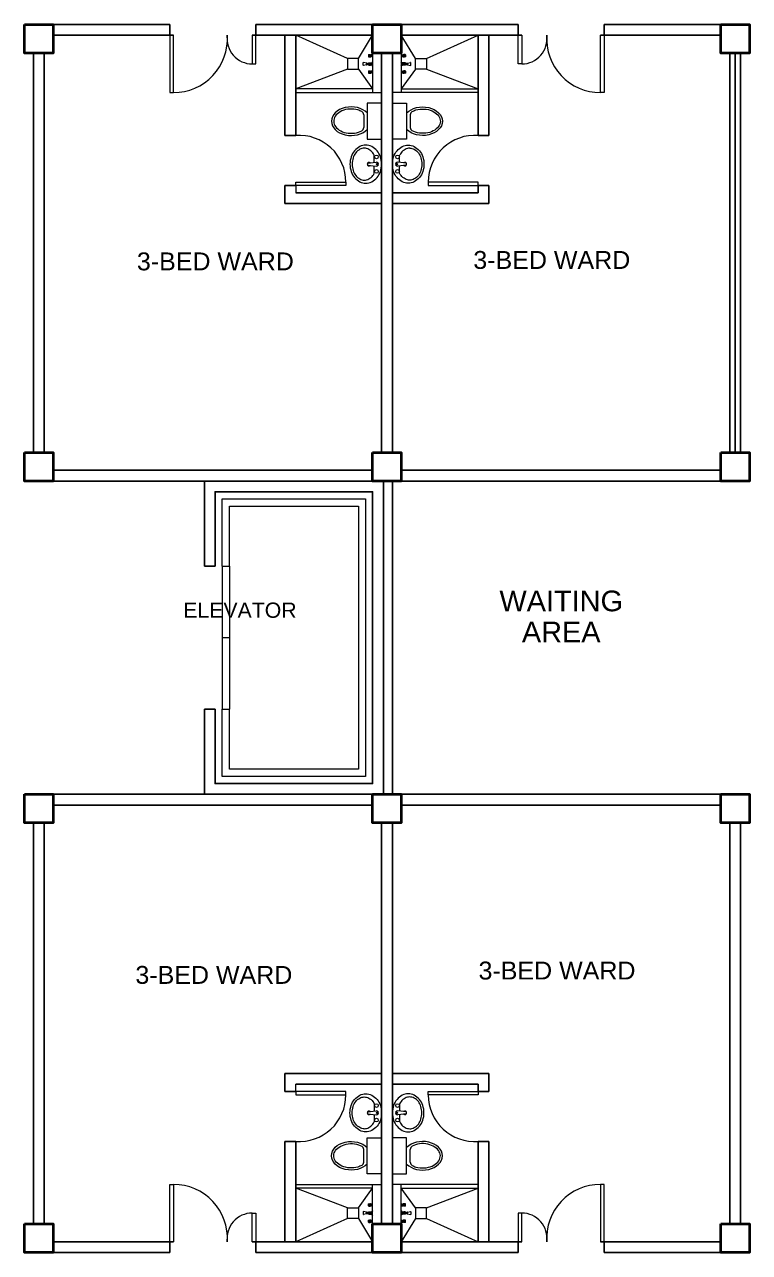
# Model space of a CAD drawing. Header units: millimetres. Extents: x -116 to 421, y 1 to 342.
# Drawn here: x 248.1 to 258.22, y 120.76 to 137.91 of the extents above; entities that cross this region are included whole.
import ezdxf

# ---------------------------------------------------------------- set-up
doc = ezdxf.new("R2010")
doc.units = ezdxf.units.MM
doc.header["$MEASUREMENT"] = 0
doc.layers.add('label', color=7, linetype='Continuous')
doc.styles.add('SWISSLT175', font='swissl.ttf', dxfattribs={"height": 0.175})

msp = doc.modelspace()

# ---------------------------------------------------------------- linework, layer by layer
at = {"color": 8, "lineweight": 25}
for p, q in [((250.131, 137.915), (248.5, 137.915)), ((250.131, 137.765), (250.131, 137.915)), ((254.994, 137.915), (251.331, 137.915)), ((251.331, 137.765), (251.331, 137.915)), ((254.994, 137.765), (254.994, 137.915)), ((257.825, 137.915), (256.194, 137.915)), ((256.194, 137.765), (256.194, 137.915)), ((250.181, 137.765), (248.5, 137.765)), ((252.962, 137.765), (251.281, 137.765)), ((255.044, 137.765), (253.362, 137.765)), ((257.825, 137.765), (256.144, 137.765)), ((248.225, 137.515), (248.225, 131.938)), ((248.375, 137.515), (248.375, 131.938)), ((253.087, 137.515), (253.087, 131.938)), ((253.237, 137.515), (253.237, 131.938)), ((257.95, 131.938), (257.95, 137.515)), ((258.025, 131.938), (258.025, 137.515)), ((258.1, 131.938), (258.1, 137.515)), ((253.087, 135.379), (253.087, 137.329)), ((248.5, 131.688), (252.962, 131.688)), ((253.362, 131.688), (257.825, 131.688)), ((248.5, 131.538), (257.825, 131.538)), ((250.612, 131.538), (250.612, 130.35)), ((253.112, 131.538), (253.112, 127.163)), ((253.237, 131.538), (253.237, 127.163)), ((250.612, 130.35), (250.762, 130.35)), ((250.612, 128.35), (250.612, 127.163)), ((250.612, 128.35), (250.762, 128.35)), ((248.5, 127.163), (257.825, 127.163)), ((248.5, 127.013), (252.962, 127.013)), ((253.362, 127.013), (257.825, 127.013)), ((248.225, 126.763), (248.225, 121.163)), ((248.375, 126.763), (248.375, 121.163)), ((253.087, 126.763), (253.087, 121.163)), ((253.237, 126.763), (253.237, 121.163)), ((257.95, 121.163), (257.95, 126.763)), ((258.1, 121.163), (258.1, 126.763)), ((253.087, 123.298), (253.087, 121.348)), ((248.5, 120.913), (250.181, 120.913)), ((248.5, 120.763), (250.131, 120.763)), ((250.131, 120.913), (250.131, 120.763)), ((251.281, 120.913), (252.962, 120.913)), ((251.331, 120.913), (251.331, 120.763)), ((251.331, 120.763), (254.994, 120.763)), ((253.362, 120.913), (255.044, 120.913)), ((254.994, 120.913), (254.994, 120.763)), ((256.144, 120.913), (257.825, 120.913)), ((256.194, 120.913), (256.194, 120.763)), ((256.194, 120.763), (257.825, 120.763))]:
    msp.add_line(p, q, dxfattribs=at)
at = {"color": 8, "lineweight": 25, "ltscale": 0.3}
for p, q in [((251.737, 137.765), (251.737, 136.365)), ((251.887, 137.765), (251.887, 136.365)), ((254.437, 137.765), (254.437, 136.365)), ((254.587, 137.765), (254.587, 136.365)), ((251.887, 136.365), (251.737, 136.365)), ((254.437, 136.365), (254.587, 136.365)), ((251.737, 135.665), (251.737, 135.415)), ((251.887, 135.665), (251.737, 135.665)), ((253.087, 135.565), (251.887, 135.565)), ((253.237, 135.565), (254.437, 135.565)), ((254.437, 135.665), (254.437, 135.565)), ((254.437, 135.665), (254.587, 135.665)), ((254.587, 135.665), (254.587, 135.415)), ((253.087, 135.415), (251.737, 135.415)), ((253.237, 135.415), (254.587, 135.415)), ((251.737, 123.013), (251.737, 123.263)), ((253.087, 123.263), (251.737, 123.263)), ((253.237, 123.263), (254.587, 123.263)), ((254.587, 123.013), (254.587, 123.263)), ((251.887, 123.013), (251.737, 123.013)), ((253.087, 123.113), (251.887, 123.113)), ((253.237, 123.113), (254.437, 123.113)), ((254.437, 123.013), (254.437, 123.113)), ((254.437, 123.013), (254.587, 123.013)), ((251.737, 120.913), (251.737, 122.313)), ((251.887, 122.313), (251.737, 122.313)), ((251.887, 120.913), (251.887, 122.313)), ((254.437, 120.913), (254.437, 122.313)), ((254.437, 122.313), (254.587, 122.313)), ((254.587, 120.913), (254.587, 122.313))]:
    msp.add_line(p, q, dxfattribs=at)
at = {"color": 8, "lineweight": 9}
for p, q in [((252.962, 137.765), (251.887, 137.765)), ((252.962, 137.765), (252.962, 136.965)), ((253.362, 137.765), (253.362, 136.965)), ((252.904, 137.492), (252.904, 137.466)), ((252.904, 137.492), (252.905, 137.492)), ((252.904, 137.466), (252.905, 137.466)), ((252.905, 137.492), (252.907, 137.495)), ((252.905, 137.492), (252.905, 137.466)), ((252.905, 137.466), (252.907, 137.462)), ((252.907, 137.495), (252.907, 137.462)), ((252.907, 137.495), (252.929, 137.495)), ((252.907, 137.462), (252.929, 137.462)), ((252.916, 137.492), (252.928, 137.492)), ((252.916, 137.485), (252.928, 137.485)), ((252.916, 137.473), (252.928, 137.473)), ((252.916, 137.466), (252.928, 137.466)), ((252.929, 137.495), (252.933, 137.493)), ((252.929, 137.492), (252.929, 137.484)), ((252.929, 137.465), (252.929, 137.473)), ((252.929, 137.462), (252.933, 137.464)), ((252.935, 137.493), (252.941, 137.493)), ((252.935, 137.465), (252.941, 137.465)), ((252.941, 137.493), (252.943, 137.492)), ((252.941, 137.493), (252.941, 137.465)), ((252.941, 137.465), (252.943, 137.465)), ((252.943, 137.492), (252.943, 137.465)), ((252.955, 137.49), (252.943, 137.49)), ((252.955, 137.467), (252.943, 137.467)), ((252.962, 137.496), (252.955, 137.492)), ((252.955, 137.492), (252.955, 137.465)), ((252.962, 137.462), (252.955, 137.465)), ((252.957, 137.382), (252.962, 137.394)), ((252.962, 137.496), (252.962, 137.462)), ((252.962, 137.496), (252.962, 137.462)), ((252.962, 137.496), (252.962, 137.496)), ((252.962, 137.462), (252.962, 137.462)), ((252.962, 137.394), (252.962, 137.336)), ((253.362, 137.496), (253.362, 137.462)), ((253.363, 137.496), (253.362, 137.496)), ((253.363, 137.462), (253.362, 137.462)), ((253.368, 137.382), (253.362, 137.394)), ((253.362, 137.394), (253.362, 137.336)), ((253.363, 137.496), (253.363, 137.462)), ((253.363, 137.496), (253.37, 137.492)), ((253.363, 137.462), (253.37, 137.465)), ((253.37, 137.492), (253.37, 137.465)), ((253.37, 137.49), (253.382, 137.49)), ((253.37, 137.467), (253.382, 137.467)), ((253.384, 137.493), (253.382, 137.492)), ((253.382, 137.492), (253.382, 137.465)), ((253.384, 137.465), (253.382, 137.465)), ((253.384, 137.493), (253.384, 137.465)), ((253.39, 137.493), (253.384, 137.493)), ((253.39, 137.465), (253.384, 137.465)), ((253.396, 137.495), (253.392, 137.493)), ((253.396, 137.462), (253.392, 137.464)), ((253.418, 137.495), (253.396, 137.495)), ((253.396, 137.492), (253.396, 137.484)), ((253.396, 137.465), (253.396, 137.473)), ((253.418, 137.462), (253.396, 137.462)), ((253.409, 137.492), (253.397, 137.492)), ((253.409, 137.485), (253.397, 137.485)), ((253.409, 137.473), (253.397, 137.473)), ((253.409, 137.466), (253.397, 137.466)), ((253.418, 137.495), (253.418, 137.462)), ((253.419, 137.492), (253.418, 137.495)), ((253.419, 137.466), (253.418, 137.462)), ((253.419, 137.492), (253.419, 137.466)), ((253.421, 137.492), (253.419, 137.492)), ((253.421, 137.466), (253.419, 137.466)), ((253.421, 137.492), (253.421, 137.466)), ((252.83, 137.346), (252.83, 137.384)), ((252.877, 137.377), (252.835, 137.386)), ((252.877, 137.353), (252.835, 137.344)), ((252.885, 137.377), (252.877, 137.377)), ((252.877, 137.377), (252.877, 137.353)), ((252.877, 137.377), (252.877, 137.353)), ((252.877, 137.353), (252.885, 137.353)), ((252.885, 137.353), (252.885, 137.377)), ((252.885, 137.373), (252.947, 137.373)), ((252.947, 137.357), (252.885, 137.357)), ((252.904, 137.378), (252.904, 137.373)), ((252.904, 137.378), (252.905, 137.378)), ((252.904, 137.357), (252.904, 137.352)), ((252.904, 137.352), (252.905, 137.352)), ((252.904, 137.264), (252.905, 137.264)), ((252.904, 137.264), (252.904, 137.238)), ((252.904, 137.238), (252.905, 137.238)), ((252.905, 137.378), (252.907, 137.382)), ((252.905, 137.378), (252.905, 137.373)), ((252.905, 137.357), (252.905, 137.352)), ((252.905, 137.352), (252.907, 137.348)), ((252.905, 137.264), (252.907, 137.268)), ((252.905, 137.264), (252.905, 137.238)), ((252.905, 137.238), (252.907, 137.235)), ((252.907, 137.382), (252.907, 137.373)), ((252.907, 137.382), (252.929, 137.382)), ((252.907, 137.357), (252.907, 137.348)), ((252.907, 137.348), (252.929, 137.348)), ((252.907, 137.268), (252.929, 137.268)), ((252.907, 137.268), (252.907, 137.235)), ((252.907, 137.235), (252.929, 137.235)), ((252.916, 137.378), (252.928, 137.378)), ((252.916, 137.352), (252.928, 137.352)), ((252.916, 137.264), (252.928, 137.264)), ((252.916, 137.257), (252.928, 137.257)), ((252.916, 137.245), (252.928, 137.245)), ((252.916, 137.238), (252.928, 137.238)), ((252.929, 137.382), (252.933, 137.379)), ((252.929, 137.378), (252.929, 137.373)), ((252.929, 137.352), (252.929, 137.357)), ((252.929, 137.348), (252.933, 137.35)), ((252.929, 137.268), (252.933, 137.266)), ((252.929, 137.265), (252.929, 137.257)), ((252.929, 137.238), (252.929, 137.245)), ((252.929, 137.235), (252.933, 137.237)), ((252.935, 137.379), (252.941, 137.379)), ((252.935, 137.351), (252.941, 137.351)), ((252.935, 137.265), (252.941, 137.265)), ((252.935, 137.237), (252.941, 137.237)), ((252.941, 137.379), (252.941, 137.373)), ((252.941, 137.379), (252.943, 137.378)), ((252.941, 137.357), (252.941, 137.351)), ((252.941, 137.351), (252.943, 137.352)), ((252.941, 137.265), (252.941, 137.237)), ((252.941, 137.265), (252.943, 137.265)), ((252.941, 137.237), (252.943, 137.238)), ((252.943, 137.378), (252.943, 137.373)), ((252.947, 137.376), (252.943, 137.376)), ((252.943, 137.357), (252.943, 137.352)), ((252.947, 137.354), (252.943, 137.354)), ((252.943, 137.265), (252.943, 137.238)), ((252.955, 137.263), (252.943, 137.263)), ((252.955, 137.24), (252.943, 137.24)), ((252.947, 137.348), (252.947, 137.382)), ((252.947, 137.382), (252.957, 137.382)), ((252.947, 137.373), (252.947, 137.357)), ((252.957, 137.348), (252.947, 137.348)), ((252.962, 137.268), (252.955, 137.265)), ((252.955, 137.265), (252.955, 137.238)), ((252.962, 137.234), (252.955, 137.238)), ((252.957, 137.348), (252.957, 137.382)), ((252.957, 137.382), (252.957, 137.348)), ((252.962, 137.336), (252.957, 137.348)), ((252.962, 137.268), (252.962, 137.268)), ((252.962, 137.268), (252.962, 137.234)), ((252.962, 137.268), (252.962, 137.234)), ((252.962, 137.234), (252.962, 137.234)), ((253.362, 137.336), (253.368, 137.348)), ((253.363, 137.268), (253.362, 137.268)), ((253.362, 137.268), (253.362, 137.234)), ((253.363, 137.234), (253.362, 137.234)), ((253.363, 137.268), (253.37, 137.265)), ((253.363, 137.268), (253.363, 137.234)), ((253.363, 137.234), (253.37, 137.238)), ((253.368, 137.348), (253.368, 137.382)), ((253.378, 137.382), (253.368, 137.382)), ((253.368, 137.382), (253.368, 137.348)), ((253.368, 137.348), (253.378, 137.348)), ((253.37, 137.265), (253.37, 137.238)), ((253.37, 137.263), (253.382, 137.263)), ((253.37, 137.24), (253.382, 137.24)), ((253.378, 137.348), (253.378, 137.382)), ((253.378, 137.376), (253.382, 137.376)), ((253.44, 137.373), (253.378, 137.373)), ((253.378, 137.373), (253.378, 137.357)), ((253.378, 137.357), (253.44, 137.357)), ((253.378, 137.354), (253.382, 137.354)), ((253.384, 137.379), (253.382, 137.378)), ((253.382, 137.378), (253.382, 137.373)), ((253.382, 137.357), (253.382, 137.352)), ((253.384, 137.351), (253.382, 137.352)), ((253.382, 137.265), (253.382, 137.238)), ((253.384, 137.265), (253.382, 137.265)), ((253.384, 137.237), (253.382, 137.238)), ((253.384, 137.379), (253.384, 137.373)), ((253.39, 137.379), (253.384, 137.379)), ((253.384, 137.357), (253.384, 137.351)), ((253.39, 137.351), (253.384, 137.351)), ((253.39, 137.265), (253.384, 137.265)), ((253.384, 137.265), (253.384, 137.237)), ((253.39, 137.237), (253.384, 137.237)), ((253.396, 137.382), (253.392, 137.379)), ((253.396, 137.348), (253.392, 137.35)), ((253.396, 137.268), (253.392, 137.266)), ((253.396, 137.235), (253.392, 137.237)), ((253.418, 137.382), (253.396, 137.382)), ((253.396, 137.378), (253.396, 137.373)), ((253.396, 137.352), (253.396, 137.357)), ((253.418, 137.348), (253.396, 137.348)), ((253.418, 137.268), (253.396, 137.268)), ((253.396, 137.265), (253.396, 137.257)), ((253.396, 137.238), (253.396, 137.245)), ((253.418, 137.235), (253.396, 137.235)), ((253.409, 137.378), (253.397, 137.378)), ((253.409, 137.352), (253.397, 137.352)), ((253.409, 137.264), (253.397, 137.264)), ((253.409, 137.257), (253.397, 137.257)), ((253.409, 137.245), (253.397, 137.245)), ((253.409, 137.238), (253.397, 137.238)), ((253.418, 137.382), (253.418, 137.373)), ((253.419, 137.378), (253.418, 137.382)), ((253.418, 137.357), (253.418, 137.348)), ((253.419, 137.352), (253.418, 137.348)), ((253.419, 137.264), (253.418, 137.268)), ((253.418, 137.268), (253.418, 137.235)), ((253.419, 137.238), (253.418, 137.235)), ((253.419, 137.378), (253.419, 137.373)), ((253.421, 137.378), (253.419, 137.378)), ((253.419, 137.357), (253.419, 137.352)), ((253.421, 137.352), (253.419, 137.352)), ((253.421, 137.264), (253.419, 137.264)), ((253.419, 137.264), (253.419, 137.238)), ((253.421, 137.238), (253.419, 137.238)), ((253.421, 137.378), (253.421, 137.373)), ((253.421, 137.357), (253.421, 137.352)), ((253.421, 137.264), (253.421, 137.238)), ((253.44, 137.377), (253.448, 137.377)), ((253.44, 137.353), (253.44, 137.377)), ((253.448, 137.353), (253.44, 137.353)), ((253.448, 137.377), (253.49, 137.386)), ((253.448, 137.377), (253.448, 137.353)), ((253.448, 137.377), (253.448, 137.353)), ((253.448, 137.353), (253.49, 137.344)), ((253.494, 137.346), (253.494, 137.384)), ((253.087, 136.815), (252.887, 136.815)), ((252.887, 136.815), (252.887, 136.315)), ((253.087, 136.315), (253.087, 136.815)), ((253.237, 136.815), (253.437, 136.815)), ((253.237, 136.315), (253.237, 136.815)), ((253.437, 136.815), (253.437, 136.315)), ((252.837, 136.656), (252.837, 136.475)), ((253.487, 136.656), (253.487, 136.475)), ((252.887, 136.315), (253.087, 136.315)), ((253.437, 136.315), (253.237, 136.315)), ((252.985, 135.989), (252.985, 136.092)), ((253.339, 135.989), (253.339, 136.092)), ((252.889, 135.979), (253.011, 135.993)), ((252.889, 135.95), (253.011, 135.937)), ((253.435, 135.979), (253.313, 135.993)), ((253.435, 135.95), (253.313, 135.937)), ((250.862, 130.35), (250.962, 130.35)), ((250.862, 130.35), (250.862, 128.35)), ((250.962, 130.35), (250.962, 128.35)), ((250.962, 129.35), (250.862, 129.35)), ((250.862, 128.35), (250.962, 128.35)), ((252.889, 122.727), (253.011, 122.741)), ((252.889, 122.698), (253.011, 122.685)), ((252.985, 122.688), (252.985, 122.586)), ((253.435, 122.727), (253.313, 122.741)), ((253.435, 122.698), (253.313, 122.685)), ((253.339, 122.688), (253.339, 122.586)), ((252.887, 122.363), (253.087, 122.363)), ((252.887, 121.863), (252.887, 122.363)), ((253.087, 122.363), (253.087, 121.863)), ((253.437, 122.363), (253.237, 122.363)), ((253.237, 122.363), (253.237, 121.863)), ((253.437, 121.863), (253.437, 122.363)), ((252.837, 122.022), (252.837, 122.203)), ((253.487, 122.022), (253.487, 122.203)), ((253.087, 121.863), (252.887, 121.863)), ((253.237, 121.863), (253.437, 121.863)), ((252.962, 120.913), (252.962, 121.713)), ((253.362, 120.913), (253.362, 121.713)), ((252.904, 121.44), (252.905, 121.44)), ((252.904, 121.413), (252.904, 121.44)), ((252.905, 121.44), (252.907, 121.443)), ((252.905, 121.413), (252.905, 121.44)), ((252.907, 121.443), (252.929, 121.443)), ((252.907, 121.41), (252.907, 121.443)), ((252.916, 121.44), (252.928, 121.44)), ((252.929, 121.443), (252.933, 121.441)), ((252.929, 121.44), (252.929, 121.432)), ((252.935, 121.441), (252.941, 121.441)), ((252.941, 121.412), (252.941, 121.441)), ((252.941, 121.441), (252.943, 121.44)), ((252.943, 121.413), (252.943, 121.44)), ((252.955, 121.438), (252.943, 121.438)), ((252.962, 121.444), (252.955, 121.44)), ((252.955, 121.413), (252.955, 121.44)), ((252.962, 121.444), (252.962, 121.444)), ((252.962, 121.409), (252.962, 121.444)), ((252.962, 121.409), (252.962, 121.444)), ((253.363, 121.444), (253.362, 121.444)), ((253.362, 121.409), (253.362, 121.444)), ((253.363, 121.444), (253.37, 121.44)), ((253.363, 121.409), (253.363, 121.444)), ((253.37, 121.413), (253.37, 121.44)), ((253.37, 121.438), (253.382, 121.438)), ((253.384, 121.441), (253.382, 121.44)), ((253.382, 121.413), (253.382, 121.44)), ((253.39, 121.441), (253.384, 121.441)), ((253.384, 121.412), (253.384, 121.441)), ((253.396, 121.443), (253.392, 121.441)), ((253.418, 121.443), (253.396, 121.443)), ((253.396, 121.44), (253.396, 121.432)), ((253.409, 121.44), (253.397, 121.44)), ((253.419, 121.44), (253.418, 121.443)), ((253.418, 121.41), (253.418, 121.443)), ((253.421, 121.44), (253.419, 121.44)), ((253.419, 121.413), (253.419, 121.44)), ((253.421, 121.413), (253.421, 121.44)), ((252.83, 121.332), (252.83, 121.293)), ((252.877, 121.325), (252.835, 121.334)), ((252.877, 121.301), (252.835, 121.292)), ((252.877, 121.301), (252.877, 121.325)), ((252.877, 121.325), (252.885, 121.325)), ((252.877, 121.301), (252.877, 121.325)), ((252.885, 121.301), (252.877, 121.301)), ((252.885, 121.325), (252.885, 121.301)), ((252.947, 121.32), (252.885, 121.32)), ((252.885, 121.305), (252.947, 121.305)), ((252.904, 121.413), (252.905, 121.413)), ((252.904, 121.32), (252.904, 121.326)), ((252.904, 121.326), (252.905, 121.326)), ((252.904, 121.3), (252.904, 121.305)), ((252.904, 121.3), (252.905, 121.3)), ((252.905, 121.413), (252.907, 121.41)), ((252.905, 121.326), (252.907, 121.33)), ((252.905, 121.32), (252.905, 121.326)), ((252.905, 121.3), (252.905, 121.305)), ((252.905, 121.3), (252.907, 121.296)), ((252.907, 121.41), (252.929, 121.41)), ((252.907, 121.32), (252.907, 121.33)), ((252.907, 121.33), (252.929, 121.33)), ((252.907, 121.296), (252.907, 121.305)), ((252.907, 121.296), (252.929, 121.296)), ((252.916, 121.433), (252.928, 121.433)), ((252.916, 121.42), (252.928, 121.42)), ((252.916, 121.413), (252.928, 121.413)), ((252.916, 121.326), (252.928, 121.326)), ((252.916, 121.3), (252.928, 121.3)), ((252.929, 121.413), (252.929, 121.421)), ((252.929, 121.41), (252.933, 121.412)), ((252.929, 121.33), (252.933, 121.327)), ((252.929, 121.326), (252.929, 121.32)), ((252.929, 121.3), (252.929, 121.305)), ((252.929, 121.296), (252.933, 121.298)), ((252.935, 121.412), (252.941, 121.412)), ((252.935, 121.327), (252.941, 121.327)), ((252.935, 121.299), (252.941, 121.299)), ((252.941, 121.412), (252.943, 121.413)), ((252.941, 121.32), (252.941, 121.327)), ((252.941, 121.327), (252.943, 121.326)), ((252.941, 121.299), (252.941, 121.305)), ((252.941, 121.299), (252.943, 121.3)), ((252.955, 121.415), (252.943, 121.415)), ((252.943, 121.32), (252.943, 121.326)), ((252.947, 121.324), (252.943, 121.324)), ((252.943, 121.3), (252.943, 121.305)), ((252.947, 121.301), (252.943, 121.301)), ((252.947, 121.33), (252.947, 121.295)), ((252.957, 121.33), (252.947, 121.33)), ((252.947, 121.305), (252.947, 121.32)), ((252.947, 121.295), (252.957, 121.295)), ((252.962, 121.409), (252.955, 121.413)), ((252.962, 121.342), (252.957, 121.33)), ((252.957, 121.33), (252.957, 121.295)), ((252.957, 121.295), (252.957, 121.33)), ((252.957, 121.295), (252.962, 121.284)), ((252.962, 121.409), (252.962, 121.409)), ((252.962, 121.284), (252.962, 121.342)), ((253.363, 121.409), (253.362, 121.409)), ((253.362, 121.342), (253.368, 121.33)), ((253.362, 121.284), (253.362, 121.342)), ((253.368, 121.295), (253.362, 121.284)), ((253.363, 121.409), (253.37, 121.413)), ((253.368, 121.33), (253.368, 121.295)), ((253.368, 121.295), (253.368, 121.33)), ((253.368, 121.33), (253.378, 121.33)), ((253.378, 121.295), (253.368, 121.295)), ((253.37, 121.415), (253.382, 121.415)), ((253.378, 121.33), (253.378, 121.295)), ((253.378, 121.324), (253.382, 121.324)), ((253.378, 121.32), (253.44, 121.32)), ((253.378, 121.305), (253.378, 121.32)), ((253.44, 121.305), (253.378, 121.305)), ((253.378, 121.301), (253.382, 121.301)), ((253.384, 121.412), (253.382, 121.413)), ((253.384, 121.327), (253.382, 121.326)), ((253.382, 121.32), (253.382, 121.326)), ((253.382, 121.3), (253.382, 121.305)), ((253.384, 121.299), (253.382, 121.3)), ((253.39, 121.412), (253.384, 121.412)), ((253.384, 121.32), (253.384, 121.327)), ((253.39, 121.327), (253.384, 121.327)), ((253.384, 121.299), (253.384, 121.305)), ((253.39, 121.299), (253.384, 121.299)), ((253.396, 121.41), (253.392, 121.412)), ((253.396, 121.33), (253.392, 121.327)), ((253.396, 121.296), (253.392, 121.298)), ((253.396, 121.413), (253.396, 121.421)), ((253.418, 121.41), (253.396, 121.41)), ((253.418, 121.33), (253.396, 121.33)), ((253.396, 121.326), (253.396, 121.32)), ((253.396, 121.3), (253.396, 121.305)), ((253.418, 121.296), (253.396, 121.296)), ((253.409, 121.433), (253.397, 121.433)), ((253.409, 121.42), (253.397, 121.42)), ((253.409, 121.413), (253.397, 121.413)), ((253.409, 121.326), (253.397, 121.326)), ((253.409, 121.3), (253.397, 121.3)), ((253.419, 121.413), (253.418, 121.41)), ((253.418, 121.32), (253.418, 121.33)), ((253.419, 121.326), (253.418, 121.33)), ((253.418, 121.296), (253.418, 121.305)), ((253.419, 121.3), (253.418, 121.296)), ((253.421, 121.413), (253.419, 121.413)), ((253.419, 121.32), (253.419, 121.326)), ((253.421, 121.326), (253.419, 121.326)), ((253.419, 121.3), (253.419, 121.305)), ((253.421, 121.3), (253.419, 121.3)), ((253.421, 121.32), (253.421, 121.326)), ((253.421, 121.3), (253.421, 121.305)), ((253.448, 121.325), (253.44, 121.325)), ((253.44, 121.325), (253.44, 121.301)), ((253.44, 121.301), (253.448, 121.301)), ((253.448, 121.325), (253.49, 121.334)), ((253.448, 121.301), (253.448, 121.325)), ((253.448, 121.301), (253.448, 121.325)), ((253.448, 121.301), (253.49, 121.292)), ((253.494, 121.332), (253.494, 121.293)), ((252.904, 121.186), (252.904, 121.212)), ((252.904, 121.212), (252.905, 121.212)), ((252.904, 121.186), (252.905, 121.186)), ((252.905, 121.212), (252.907, 121.216)), ((252.905, 121.186), (252.905, 121.212)), ((252.905, 121.186), (252.907, 121.183)), ((252.907, 121.183), (252.907, 121.216)), ((252.907, 121.216), (252.929, 121.216)), ((252.907, 121.183), (252.929, 121.183)), ((252.916, 121.212), (252.928, 121.212)), ((252.916, 121.205), (252.928, 121.205)), ((252.916, 121.193), (252.928, 121.193)), ((252.916, 121.186), (252.928, 121.186)), ((252.929, 121.216), (252.933, 121.214)), ((252.929, 121.212), (252.929, 121.205)), ((252.929, 121.186), (252.929, 121.193)), ((252.929, 121.183), (252.933, 121.185)), ((252.935, 121.213), (252.941, 121.213)), ((252.935, 121.185), (252.941, 121.185)), ((252.941, 121.213), (252.943, 121.212)), ((252.941, 121.185), (252.941, 121.213)), ((252.941, 121.185), (252.943, 121.186)), ((252.943, 121.186), (252.943, 121.212)), ((252.955, 121.211), (252.943, 121.211)), ((252.955, 121.188), (252.943, 121.188)), ((252.962, 121.216), (252.955, 121.213)), ((252.955, 121.186), (252.955, 121.213)), ((252.962, 121.182), (252.955, 121.186)), ((252.962, 121.182), (252.962, 121.216)), ((252.962, 121.182), (252.962, 121.216)), ((252.962, 121.216), (252.962, 121.216)), ((252.962, 121.182), (252.962, 121.182)), ((253.362, 121.182), (253.362, 121.216)), ((253.363, 121.216), (253.362, 121.216)), ((253.363, 121.182), (253.362, 121.182)), ((253.363, 121.182), (253.363, 121.216)), ((253.363, 121.216), (253.37, 121.213)), ((253.363, 121.182), (253.37, 121.186)), ((253.37, 121.186), (253.37, 121.213)), ((253.37, 121.211), (253.382, 121.211)), ((253.37, 121.188), (253.382, 121.188)), ((253.384, 121.213), (253.382, 121.212)), ((253.382, 121.186), (253.382, 121.212)), ((253.384, 121.185), (253.382, 121.186)), ((253.384, 121.185), (253.384, 121.213)), ((253.39, 121.213), (253.384, 121.213)), ((253.39, 121.185), (253.384, 121.185)), ((253.396, 121.216), (253.392, 121.214)), ((253.396, 121.183), (253.392, 121.185)), ((253.418, 121.216), (253.396, 121.216)), ((253.396, 121.212), (253.396, 121.205)), ((253.396, 121.186), (253.396, 121.193)), ((253.418, 121.183), (253.396, 121.183)), ((253.409, 121.212), (253.397, 121.212)), ((253.409, 121.205), (253.397, 121.205)), ((253.409, 121.193), (253.397, 121.193)), ((253.409, 121.186), (253.397, 121.186)), ((253.418, 121.183), (253.418, 121.216)), ((253.419, 121.212), (253.418, 121.216)), ((253.419, 121.186), (253.418, 121.183)), ((253.419, 121.186), (253.419, 121.212)), ((253.421, 121.212), (253.419, 121.212)), ((253.421, 121.186), (253.419, 121.186)), ((253.421, 121.186), (253.421, 121.212))]:
    msp.add_line(p, q, dxfattribs=at)
at = {"color": 8, "lineweight": 9, "ltscale": 0.3}
for p, q in [((252.612, 137.44), (251.887, 137.765)), ((252.762, 137.44), (252.962, 137.765)), ((253.562, 137.44), (253.362, 137.765)), ((253.712, 137.44), (254.437, 137.765)), ((252.612, 137.29), (251.887, 137.015)), ((252.762, 137.29), (252.962, 137.015)), ((253.562, 137.29), (253.362, 137.015)), ((253.712, 137.29), (254.437, 137.015)), ((252.612, 121.388), (251.887, 121.663)), ((252.762, 121.388), (252.962, 121.663)), ((253.562, 121.388), (253.362, 121.663)), ((253.712, 121.388), (254.437, 121.663)), ((252.612, 121.238), (251.887, 120.913)), ((252.762, 121.238), (252.962, 120.913)), ((253.562, 121.238), (253.362, 120.913)), ((253.712, 121.238), (254.437, 120.913))]:
    msp.add_line(p, q, dxfattribs=at)
at = {"color": 8, "lineweight": 13, "ltscale": 0.3}
for p, q in [((251.887, 135.665), (251.887, 135.565)), ((251.887, 123.013), (251.887, 123.113))]:
    msp.add_line(p, q, dxfattribs=at)
at = {"color": 8, "lineweight": 35}
for points in [[(248.1, 137.915), (248.5, 137.915), (248.5, 137.515), (248.1, 137.515)], [(252.962, 137.915), (253.362, 137.915), (253.362, 137.515), (252.962, 137.515)], [(257.825, 137.915), (258.225, 137.915), (258.225, 137.515), (257.825, 137.515)], [(248.1, 131.938), (248.5, 131.938), (248.5, 131.538), (248.1, 131.538)], [(252.962, 131.938), (253.362, 131.938), (253.362, 131.538), (252.962, 131.538)], [(257.825, 131.938), (258.225, 131.938), (258.225, 131.538), (257.825, 131.538)], [(248.1, 127.163), (248.5, 127.163), (248.5, 126.763), (248.1, 126.763)], [(252.962, 127.163), (253.362, 127.163), (253.362, 126.763), (252.962, 126.763)], [(257.825, 127.163), (258.225, 127.163), (258.225, 126.763), (257.825, 126.763)], [(248.1, 121.163), (248.5, 121.163), (248.5, 120.763), (248.1, 120.763)], [(252.962, 121.163), (253.362, 121.163), (253.362, 120.763), (252.962, 120.763)], [(257.825, 121.163), (258.225, 121.163), (258.225, 120.763), (257.825, 120.763)]]:
    msp.add_lwpolyline(points, close=True, dxfattribs=at)
at = {"color": 8, "lineweight": 13, "ltscale": 0.03}
for points in [[(250.181, 137.765), (250.131, 137.765), (250.131, 136.965), (250.181, 136.965)], [(251.331, 137.765), (251.281, 137.765), (251.281, 137.365), (251.331, 137.365)], [(254.994, 137.765), (255.044, 137.765), (255.044, 137.365), (254.994, 137.365)], [(256.144, 137.765), (256.194, 137.765), (256.194, 136.965), (256.144, 136.965)], [(251.887, 135.665), (251.887, 135.715), (252.587, 135.715), (252.587, 135.665)], [(254.437, 135.665), (254.437, 135.715), (253.737, 135.715), (253.737, 135.665)], [(251.887, 123.013), (251.887, 122.963), (252.587, 122.963), (252.587, 123.013)], [(254.437, 123.013), (254.437, 122.963), (253.737, 122.963), (253.737, 123.013)], [(250.181, 120.913), (250.131, 120.913), (250.131, 121.713), (250.181, 121.713)], [(256.144, 120.913), (256.194, 120.913), (256.194, 121.713), (256.144, 121.713)], [(251.331, 120.913), (251.281, 120.913), (251.281, 121.313), (251.331, 121.313)], [(254.994, 120.913), (255.044, 120.913), (255.044, 121.313), (254.994, 121.313)]]:
    msp.add_lwpolyline(points, close=True, dxfattribs=at)
at = {"color": 8, "lineweight": 9, "ltscale": 0.03}
for points in [[(252.762, 137.29), (252.762, 137.44), (252.612, 137.44), (252.612, 137.29)], [(253.562, 137.29), (253.562, 137.44), (253.712, 137.44), (253.712, 137.29)], [(252.762, 121.388), (252.762, 121.238), (252.612, 121.238), (252.612, 121.388)], [(253.562, 121.388), (253.562, 121.238), (253.712, 121.238), (253.712, 121.388)]]:
    msp.add_lwpolyline(points, close=True, dxfattribs=at)
at = {"color": 8, "lineweight": 9, "ltscale": 0.3}
for points in [[(252.962, 137.015), (251.887, 137.015), (251.887, 136.965), (253.087, 136.965), (253.087, 136.965)], [(253.362, 137.015), (254.437, 137.015), (254.437, 136.965), (253.237, 136.965), (253.237, 136.965)], [(252.962, 121.663), (251.887, 121.663), (251.887, 121.713), (253.087, 121.713), (253.087, 121.713)], [(253.362, 121.663), (254.437, 121.663), (254.437, 121.713), (253.237, 121.713), (253.237, 121.713)]]:
    msp.add_lwpolyline(points, dxfattribs=at)
at = {"color": 8, "lineweight": 9}
for points in [[(252.866, 136.23, 0.11576), (252.784, 136.211, 0.104047), (252.71, 136.152, 0.090875), (252.663, 136.068, 0.083344), (252.645, 135.965, 0.083344), (252.663, 135.861, 0.090875), (252.71, 135.778, 0.104047), (252.784, 135.719, 0.11576), (252.866, 135.7, 0.11576), (252.949, 135.719, 0.104047), (253.023, 135.778, 0.090875), (253.07, 135.861, 0.083344), (253.087, 135.965, 0.083344), (253.07, 136.068, 0.090875), (253.023, 136.152, 0.104047), (252.949, 136.211, 0.11576)], [(253.458, 136.23, -0.11576), (253.541, 136.211, -0.104047), (253.615, 136.152, -0.090875), (253.662, 136.068, -0.083344), (253.679, 135.965, -0.083344), (253.662, 135.861, -0.090875), (253.615, 135.778, -0.104047), (253.541, 135.719, -0.11576), (253.458, 135.7, -0.11576), (253.376, 135.719, -0.104047), (253.302, 135.778, -0.090875), (253.255, 135.861, -0.083344), (253.237, 135.965, -0.083344), (253.255, 136.068, -0.090875), (253.302, 136.152, -0.104047), (253.376, 136.211, -0.11576)], [(252.866, 122.448, -0.11576), (252.784, 122.467, -0.104047), (252.71, 122.525, -0.090875), (252.663, 122.609, -0.083344), (252.645, 122.713, -0.083344), (252.663, 122.816, -0.090875), (252.71, 122.9, -0.104047), (252.784, 122.959, -0.11576), (252.866, 122.978, -0.11576), (252.949, 122.959, -0.104047), (253.023, 122.9, -0.090875), (253.07, 122.816, -0.083344), (253.087, 122.713, -0.083344), (253.07, 122.609, -0.090875), (253.023, 122.525, -0.104047), (252.949, 122.467, -0.11576)], [(253.458, 122.448, 0.11576), (253.541, 122.467, 0.104047), (253.615, 122.525, 0.090875), (253.662, 122.609, 0.083344), (253.679, 122.713, 0.083344), (253.662, 122.816, 0.090875), (253.615, 122.9, 0.104047), (253.541, 122.959, 0.11576), (253.458, 122.978, 0.11576), (253.376, 122.959, 0.104047), (253.302, 122.9, 0.090875), (253.255, 122.816, 0.083344), (253.237, 122.713, 0.083344), (253.255, 122.609, 0.090875), (253.302, 122.525, 0.104047), (253.376, 122.467, 0.11576)]]:
    msp.add_lwpolyline(points, format="xyb", close=True, dxfattribs=at)
for points in [[(252.845, 136.187, 0.124838), (252.783, 136.172, 0.105788), (252.725, 136.122, 0.086697), (252.689, 136.053, 0.076776), (252.675, 135.965, 0.076776), (252.689, 135.877, 0.086697), (252.725, 135.808, 0.105788), (252.783, 135.758, 0.124838), (252.845, 135.742, 0.124838), (252.908, 135.758, 0.105788), (252.966, 135.808, 0.040067), (252.985, 135.838), (252.985, 135.941, 0.040067)], [(253.479, 136.187, -0.124838), (253.542, 136.172, -0.105788), (253.6, 136.122, -0.086697), (253.636, 136.053, -0.076776), (253.649, 135.965, -0.076776), (253.636, 135.877, -0.086697), (253.6, 135.808, -0.105788), (253.542, 135.758, -0.124838), (253.479, 135.742, -0.124838), (253.417, 135.758, -0.105788), (253.359, 135.808, -0.040067), (253.339, 135.838), (253.339, 135.941, -0.040067)], [(252.845, 122.49, -0.124838), (252.783, 122.506, -0.105788), (252.725, 122.556, -0.086697), (252.689, 122.625, -0.076776), (252.675, 122.713, -0.076776), (252.689, 122.8, -0.086697), (252.725, 122.87, -0.105788), (252.783, 122.919, -0.124838), (252.845, 122.935, -0.124838), (252.908, 122.919, -0.105788), (252.966, 122.87, -0.040067), (252.985, 122.839), (252.985, 122.737, -0.040067)], [(253.479, 122.49, 0.124838), (253.542, 122.506, 0.105788), (253.6, 122.556, 0.086697), (253.636, 122.625, 0.076776), (253.649, 122.713, 0.076776), (253.636, 122.8, 0.086697), (253.6, 122.87, 0.105788), (253.542, 122.919, 0.124838), (253.479, 122.935, 0.124838), (253.417, 122.919, 0.105788), (253.359, 122.87, 0.040067), (253.339, 122.839), (253.339, 122.737, 0.040067)]]:
    msp.add_lwpolyline(points, format="xyb", dxfattribs=at)
at = {"color": 8, "lineweight": 25}
for points in [[(250.612, 130.35), (250.612, 131.538), (253.112, 131.538), (253.112, 127.163), (250.612, 127.163), (250.612, 128.35)], [(250.762, 130.35), (250.762, 131.388), (252.962, 131.388), (252.962, 127.313), (250.762, 127.313), (250.762, 128.35)]]:
    msp.add_lwpolyline(points, dxfattribs=at)
at = {"color": 8, "lineweight": 9}
for points in [[(250.862, 130.35), (250.862, 131.288), (252.862, 131.288), (252.862, 127.413), (250.862, 127.413), (250.862, 128.35)], [(250.962, 130.35), (250.962, 131.188), (252.762, 131.188), (252.762, 127.513), (250.962, 127.513), (250.962, 128.35)]]:
    msp.add_lwpolyline(points, dxfattribs=at)
for centre, radius in [((253.014, 136.067), 0.0255), ((253.31, 136.067), 0.0255), ((253.014, 135.863), 0.0255), ((253.021, 135.965), 0.0095), ((253.31, 135.863), 0.0255), ((253.304, 135.965), 0.0095), ((253.014, 122.814), 0.0255), ((253.31, 122.814), 0.0255), ((253.021, 122.713), 0.0095), ((253.304, 122.713), 0.0095), ((253.014, 122.611), 0.0255), ((253.31, 122.611), 0.0255)]:
    msp.add_circle(centre, radius, dxfattribs=at)
at = {"color": 8, "lineweight": 13, "ltscale": 0.03}
for centre, radius, start, end in [((250.181, 137.717), 0.752, 270, 3.6952), ((251.281, 137.718), 0.353, 172.3719, 270), ((255.044, 137.718), 0.353, 270, 7.6281), ((256.144, 137.717), 0.752, 176.3048, 270), ((251.936, 135.715), 0.652, 0, 94.2422), ((254.389, 135.715), 0.652, 85.7578, 180), ((251.936, 122.963), 0.652, 265.7578, 0), ((254.389, 122.963), 0.652, 180, 274.2422), ((250.181, 120.961), 0.752, 356.3048, 90), ((256.144, 120.961), 0.752, 90, 183.6952), ((251.281, 120.96), 0.353, 90, 187.6281), ((255.044, 120.96), 0.353, 352.3719, 90)]:
    msp.add_arc(centre, radius, start, end, dxfattribs=at)
at = {"color": 8, "lineweight": 9}
for centre, radius, start, end in [((252.787, 136.656), 0.05, 0, 61.8499), ((253.537, 136.656), 0.05, 118.1501, 180), ((252.787, 136.475), 0.05, 298.0084, 360), ((253.537, 136.475), 0.05, 180, 241.9916), ((252.845, 136.056), 0.131, 61.5364, 90), ((252.821, 136.012), 0.181, 37.3815, 61.5364), ((252.784, 135.984), 0.228, 28.2037, 37.3815), ((253.541, 135.984), 0.228, 142.6185, 151.7963), ((253.503, 136.012), 0.181, 118.4636, 142.6185), ((253.479, 136.056), 0.131, 90, 118.4636), ((252.912, 135.965), 0.025, 161.3793, 198.6207), ((252.983, 135.965), 0.0948, 171.2026, 188.7974), ((252.912, 135.965), 0.025, 48.7978, 143.6932), ((252.912, 135.965), 0.025, 216.3068, 311.2022), ((253.014, 135.965), 0.028, 263.7545, 96.2455), ((253.31, 135.965), 0.028, 83.7545, 276.2455), ((253.412, 135.965), 0.025, 36.3068, 131.2022), ((253.412, 135.965), 0.025, 228.7978, 323.6932), ((253.342, 135.965), 0.0948, 351.2026, 8.7974), ((253.412, 135.965), 0.025, 341.3793, 18.6207), ((252.912, 122.713), 0.025, 161.3793, 198.6207), ((252.983, 122.713), 0.0948, 171.2026, 188.7974), ((252.912, 122.713), 0.025, 48.7978, 143.6932), ((252.912, 122.713), 0.025, 216.3068, 311.2022), ((253.014, 122.713), 0.028, 263.7545, 96.2455), ((253.31, 122.713), 0.028, 83.7545, 276.2455), ((253.412, 122.713), 0.025, 36.3068, 131.2022), ((253.412, 122.713), 0.025, 228.7978, 323.6932), ((253.342, 122.713), 0.0948, 351.2026, 8.7974), ((253.412, 122.713), 0.025, 341.3793, 18.6207), ((252.845, 122.622), 0.131, 270, 298.4636), ((252.821, 122.666), 0.181, 298.4636, 322.6185), ((252.784, 122.694), 0.228, 322.6185, 331.7963), ((253.541, 122.694), 0.228, 208.2037, 217.3815), ((253.503, 122.666), 0.181, 217.3815, 241.5364), ((253.479, 122.622), 0.131, 241.5364, 270), ((252.787, 122.203), 0.05, 0, 61.9916), ((253.537, 122.203), 0.05, 118.0084, 180), ((252.787, 122.022), 0.05, 298.1501, 0), ((253.537, 122.022), 0.05, 180, 241.8499)]:
    msp.add_arc(centre, radius, start, end, dxfattribs=at)
for centre, major_axis, ratio, start_param, end_param in [((252.911, 137.479), (0.00268, 0.00268), 1, 1.643677, 3.068487), ((252.917, 137.504), (0.00896, 0.00896), 1, 3.15309, 3.864175), ((252.917, 137.453), (-0.00896, 0.00896), 1, -0.722807, -0.011722), ((252.917, 137.474), (0.00738, 0.00738), 1, 0.858879, 1.643677), ((252.917, 137.483), (-0.00738, 0.00738), 1, 1.497691, 2.282489), ((252.928, 137.495), (-0.00268, 0.00268), 1, 2.356082, 2.983721), ((252.928, 137.481), (0.00268, 0.00268), 1, 0.157647, 0.785286), ((252.928, 137.476), (0.00268, 0.00268), 1, 3.926878, 4.554518), ((252.928, 137.462), (-0.00268, 0.00268), 1, -1.41315, -0.785511), ((252.922, 137.507), (-0.0118, 0.0118), 1, 2.876824, 3.009049), ((252.923, 137.474), (-0.00887, 0.00887), 1, 4.509022, 4.870036), ((252.923, 137.483), (-0.00887, 0.00887), 1, 2.983721, 3.344735), ((252.922, 137.45), (0.0118, 0.0118), 1, 0.132318, 0.264544), ((252.935, 137.496), (-0.00268, 0.00268), 1, 1.862141, 2.356082), ((252.93, 137.479), (0.00268, 0.00268), 1, 4.915531, 6.079819), ((252.935, 137.461), (-0.00268, 0.00268), 1, -0.785511, -0.291569), ((252.834, 137.348), (-0.00268, 0.00268), 1, 1.354119, 2.724181), ((252.911, 137.251), (0.00268, 0.00268), 1, 1.643677, 3.068487), ((252.917, 137.391), (0.00896, 0.00896), 1, 3.15309, 3.864175), ((252.917, 137.339), (0.00896, 0.00896), 1, 0.847989, 1.559075), ((252.917, 137.277), (0.00896, 0.00896), 1, 3.15309, 3.864175), ((252.917, 137.226), (-0.00896, 0.00896), 1, -0.722807, -0.011722), ((252.916, 137.247), (0.00738, 0.00738), 1, 0.858879, 1.643677), ((252.916, 137.256), (-0.00738, 0.00738), 1, 1.497691, 2.282489), ((252.928, 137.382), (0.00268, 0.00268), 1, 3.926878, 4.554518), ((252.928, 137.348), (0.00268, 0.00268), 1, 0.157647, 0.785286), ((252.928, 137.268), (-0.00268, 0.00268), 1, 2.356082, 2.983721), ((252.928, 137.254), (0.00268, 0.00268), 1, 0.157647, 0.785286), ((252.928, 137.249), (0.00268, 0.00268), 1, 3.926878, 4.554518), ((252.928, 137.234), (-0.00268, 0.00268), 1, -1.41315, -0.785511), ((252.922, 137.393), (-0.0118, 0.0118), 1, 2.876824, 3.009049), ((252.922, 137.337), (-0.0118, 0.0118), 1, -1.438478, -1.306252), ((252.922, 137.28), (0.0118, 0.0118), 1, 4.44762, 4.579846), ((252.923, 137.247), (-0.00887, 0.00887), 1, 4.509022, 4.870036), ((252.923, 137.256), (-0.00887, 0.00887), 1, 2.983721, 3.344735), ((252.922, 137.223), (0.0118, 0.0118), 1, 0.132318, 0.264544), ((252.935, 137.383), (0.00268, 0.00268), 1, 3.432937, 3.926878), ((252.935, 137.347), (0.00268, 0.00268), 1, 0.785286, 1.279227), ((252.935, 137.269), (-0.00268, 0.00268), 1, 1.862141, 2.356082), ((252.93, 137.251), (0.00268, 0.00268), 1, 4.915531, 6.079819), ((252.935, 137.234), (-0.00268, 0.00268), 1, -0.785511, -0.291569), ((253.491, 137.382), (-0.00268, -0.00268), 1, 2.92514, 4.295202), ((252.662, 136.565), (0.275, 0), 0.727273, 0.612555, 5.670631), ((253.662, 122.113), (-0.275, 0), 0.727273, 0.612555, 5.670631), ((253.39, 121.444), (-0.00268, 0.00268), 1, 2.356082, 2.850023), ((253.403, 121.455), (-0.0118, 0.0118), 1, 1.703115, 1.83534), ((253.397, 121.443), (-0.00268, 0.00268), 1, 1.728443, 2.356082), ((253.408, 121.452), (-0.00896, 0.00896), 1, 2.418785, 3.129871), ((252.834, 121.296), (-0.00268, -0.00268), 1, 6.066732, 7.436794), ((253.39, 121.409), (-0.00268, 0.00268), 1, -1.279452, -0.785511), ((253.39, 121.331), (0.00268, 0.00268), 1, 3.926878, 4.42082), ((253.39, 121.295), (-0.00268, 0.00268), 1, -1.279452, -0.785511), ((253.402, 121.422), (-0.00887, 0.00887), 1, -0.157871, 0.203142), ((253.395, 121.426), (-0.00268, 0.00268), 1, 0.203142, 1.36743), ((253.402, 121.431), (0.00887, 0.00887), 1, 2.938226, 3.299239), ((253.403, 121.398), (-0.0118, 0.0118), 1, -0.264769, -0.132543), ((253.403, 121.341), (0.0118, 0.0118), 1, 3.273911, 3.406137), ((253.403, 121.285), (0.0118, 0.0118), 1, 1.306028, 1.438253), ((253.397, 121.41), (0.00268, 0.00268), 1, 0.785286, 1.412925), ((253.397, 121.33), (0.00268, 0.00268), 1, 3.299239, 3.926878), ((253.397, 121.296), (-0.00268, 0.00268), 1, -0.785511, -0.157871), ((253.397, 121.429), (0.00268, 0.00268), 1, 0.785286, 1.412925), ((253.397, 121.424), (0.00268, 0.00268), 1, 3.299239, 3.926878), ((253.408, 121.422), (0.00738, 0.00738), 1, 6.21008, 6.994878), ((253.408, 121.431), (0.00738, 0.00738), 1, 4.000472, 4.78527), ((253.408, 121.401), (-0.00896, 0.00896), 1, -1.559299, -0.848214), ((253.408, 121.339), (-0.00896, 0.00896), 1, 2.418785, 3.129871), ((253.408, 121.287), (0.00896, 0.00896), 1, 0.011497, 0.722582), ((253.413, 121.426), (-0.00268, 0.00268), 1, 3.214474, 4.639283), ((253.491, 121.33), (0.00268, 0.00268), 1, 6.066508, 7.43657), ((253.39, 121.217), (0.00268, 0.00268), 1, 3.926878, 4.42082), ((253.39, 121.181), (0.00268, 0.00268), 1, 0.291344, 0.785286), ((253.402, 121.194), (0.00887, 0.00887), 1, 1.412925, 1.773938), ((253.395, 121.199), (-0.00268, 0.00268), 1, 0.203142, 1.36743), ((253.402, 121.204), (-0.00887, 0.00887), 1, 1.36743, 1.728443), ((253.403, 121.227), (-0.0118, 0.0118), 1, 1.703115, 1.83534), ((253.403, 121.171), (-0.0118, 0.0118), 1, -0.264769, -0.132543), ((253.397, 121.216), (0.00268, 0.00268), 1, 3.299239, 3.926878), ((253.397, 121.182), (-0.00268, 0.00268), 1, -0.785511, -0.157871), ((253.397, 121.201), (0.00268, 0.00268), 1, 0.785286, 1.412925), ((253.397, 121.197), (0.00268, 0.00268), 1, 3.299239, 3.926878), ((253.408, 121.225), (0.00896, 0.00896), 1, 3.989582, 4.700667), ((253.408, 121.195), (-0.00738, 0.00738), 1, 4.639283, 5.424081), ((253.408, 121.204), (0.00738, 0.00738), 1, 4.000472, 4.78527), ((253.408, 121.173), (-0.00896, 0.00896), 1, -1.559299, -0.848214), ((253.413, 121.199), (0.00268, 0.00268), 1, 4.78527, 6.21008)]:
    msp.add_ellipse(centre, major_axis=major_axis, ratio=ratio, start_param=start_param, end_param=end_param, dxfattribs=at)
at = {"color": 8, "lineweight": 9, "extrusion": (2.88216e-41, -4.99074e-41, -1)}
for centre, major_axis, start_param, end_param in [((253.39, 137.496), (0.00268, -0.00268), 0.291344, 0.785286), ((253.39, 137.461), (0.00268, -0.00268), 3.926878, 4.42082), ((253.402, 137.474), (-0.00887, -0.00887), 1.36743, 1.728443), ((253.395, 137.479), (-0.00268, -0.00268), 0.203142, 1.36743), ((253.402, 137.483), (0.00887, -0.00887), 1.412925, 1.773938), ((253.403, 137.507), (-0.0118, -0.0118), -0.264769, -0.132543), ((253.403, 137.45), (-0.0118, -0.0118), 1.703115, 1.83534), ((253.397, 137.495), (-0.00268, -0.00268), -0.785511, -0.157871), ((253.397, 137.462), (0.00268, -0.00268), 3.299239, 3.926878), ((253.397, 137.481), (0.00268, -0.00268), 3.299239, 3.926878), ((253.397, 137.476), (0.00268, -0.00268), 0.785286, 1.412925), ((253.408, 137.504), (-0.00896, -0.00896), -1.559299, -0.848214), ((253.408, 137.474), (0.00738, -0.00738), 4.000472, 4.78527), ((253.408, 137.483), (-0.00738, -0.00738), 4.639283, 5.424081), ((253.408, 137.453), (0.00896, -0.00896), 3.989582, 4.700667), ((253.413, 137.479), (0.00268, -0.00268), 4.78527, 6.21008), ((253.39, 137.383), (-0.00268, -0.00268), -1.279452, -0.785511), ((253.39, 137.347), (0.00268, -0.00268), 3.926878, 4.42082), ((253.39, 137.269), (-0.00268, -0.00268), -1.279452, -0.785511), ((253.39, 137.234), (-0.00268, -0.00268), 2.356082, 2.850023), ((253.402, 137.247), (0.00887, -0.00887), 2.938226, 3.299239), ((253.395, 137.251), (-0.00268, -0.00268), 0.203142, 1.36743), ((253.402, 137.256), (-0.00887, -0.00887), -0.157871, 0.203142), ((253.403, 137.393), (0.0118, -0.0118), 1.306028, 1.438253), ((253.403, 137.337), (0.0118, -0.0118), 3.273911, 3.406137), ((253.403, 137.28), (-0.0118, -0.0118), -0.264769, -0.132543), ((253.403, 137.223), (-0.0118, -0.0118), 1.703115, 1.83534), ((253.397, 137.382), (-0.00268, -0.00268), -0.785511, -0.157871), ((253.397, 137.348), (0.00268, -0.00268), 3.299239, 3.926878), ((253.397, 137.268), (0.00268, -0.00268), 0.785286, 1.412925), ((253.397, 137.234), (-0.00268, -0.00268), 1.728443, 2.356082), ((253.397, 137.254), (0.00268, -0.00268), 3.299239, 3.926878), ((253.397, 137.249), (0.00268, -0.00268), 0.785286, 1.412925), ((253.408, 137.391), (0.00896, -0.00896), 0.011497, 0.722582), ((253.408, 137.339), (-0.00896, -0.00896), 2.418785, 3.129871), ((253.408, 137.277), (-0.00896, -0.00896), -1.559299, -0.848214), ((253.408, 137.247), (0.00738, -0.00738), 4.000472, 4.78527), ((253.408, 137.256), (0.00738, -0.00738), 6.21008, 6.994878), ((253.408, 137.226), (-0.00896, -0.00896), 2.418785, 3.129871), ((253.413, 137.251), (-0.00268, -0.00268), 3.214474, 4.639283), ((253.491, 137.348), (0.00268, -0.00268), 6.066508, 7.43657)]:
    msp.add_ellipse(centre, major_axis=major_axis, ratio=1, start_param=start_param, end_param=end_param, dxfattribs=at)
at = {"color": 8, "lineweight": 9, "extrusion": (-2.88216e-41, -4.99074e-41, -1)}
msp.add_ellipse((252.834, 137.382), major_axis=(-0.00268, 0.00268), ratio=1, start_param=6.066732, end_param=7.436794, dxfattribs=at)
at = {"color": 8, "lineweight": 9, "extrusion": (0, 0, -1)}
for centre, major_axis in [((253.662, 136.565), (-0.275, 0)), ((252.662, 122.113), (0.275, 0))]:
    msp.add_ellipse(centre, major_axis=major_axis, ratio=0.727273, start_param=0.612555, end_param=5.670631, dxfattribs=at)
at = {"color": 8, "lineweight": 9, "extrusion": (-2.88216e-41, 4.99074e-41, -1)}
for centre, major_axis, start_param, end_param in [((252.917, 121.452), (-0.00896, -0.00896), -0.722807, -0.011722), ((252.928, 121.443), (-0.00268, -0.00268), -1.41315, -0.785511), ((252.922, 121.455), (0.0118, -0.0118), 0.132318, 0.264544), ((252.935, 121.444), (-0.00268, -0.00268), -0.785511, -0.291569), ((252.834, 121.33), (-0.00268, -0.00268), 1.354119, 2.724181), ((252.911, 121.426), (0.00268, -0.00268), 1.643677, 3.068487), ((252.917, 121.401), (0.00896, -0.00896), 3.15309, 3.864175), ((252.917, 121.339), (0.00896, -0.00896), 0.847989, 1.559075), ((252.917, 121.287), (0.00896, -0.00896), 3.15309, 3.864175), ((252.916, 121.422), (-0.00738, -0.00738), 1.497691, 2.282489), ((252.916, 121.431), (0.00738, -0.00738), 0.858879, 1.643677), ((252.928, 121.429), (0.00268, -0.00268), 3.926878, 4.554518), ((252.928, 121.424), (0.00268, -0.00268), 0.157647, 0.785286), ((252.928, 121.41), (-0.00268, -0.00268), 2.356082, 2.983721), ((252.928, 121.33), (0.00268, -0.00268), 0.157647, 0.785286), ((252.928, 121.296), (0.00268, -0.00268), 3.926878, 4.554518), ((252.923, 121.422), (-0.00887, -0.00887), 2.983721, 3.344735), ((252.923, 121.431), (-0.00887, -0.00887), 4.509022, 4.870036), ((252.922, 121.398), (0.0118, -0.0118), 4.44762, 4.579846), ((252.922, 121.341), (-0.0118, -0.0118), -1.438478, -1.306252), ((252.922, 121.285), (-0.0118, -0.0118), 2.876824, 3.009049), ((252.93, 121.426), (0.00268, -0.00268), 4.915531, 6.079819), ((252.935, 121.409), (-0.00268, -0.00268), 1.862141, 2.356082), ((252.935, 121.331), (0.00268, -0.00268), 0.785286, 1.279227), ((252.935, 121.295), (0.00268, -0.00268), 3.432937, 3.926878), ((252.911, 121.199), (0.00268, -0.00268), 1.643677, 3.068487), ((252.917, 121.225), (-0.00896, -0.00896), -0.722807, -0.011722), ((252.917, 121.173), (0.00896, -0.00896), 3.15309, 3.864175), ((252.917, 121.195), (-0.00738, -0.00738), 1.497691, 2.282489), ((252.917, 121.204), (0.00738, -0.00738), 0.858879, 1.643677), ((252.928, 121.216), (-0.00268, -0.00268), -1.41315, -0.785511), ((252.928, 121.201), (0.00268, -0.00268), 3.926878, 4.554518), ((252.928, 121.197), (0.00268, -0.00268), 0.157647, 0.785286), ((252.928, 121.182), (-0.00268, -0.00268), 2.356082, 2.983721), ((252.922, 121.227), (0.0118, -0.0118), 0.132318, 0.264544), ((252.923, 121.194), (-0.00887, -0.00887), 2.983721, 3.344735), ((252.923, 121.204), (-0.00887, -0.00887), 4.509022, 4.870036), ((252.922, 121.171), (-0.0118, -0.0118), 2.876824, 3.009049), ((252.935, 121.217), (-0.00268, -0.00268), -0.785511, -0.291569), ((252.93, 121.199), (0.00268, -0.00268), 4.915531, 6.079819), ((252.935, 121.181), (-0.00268, -0.00268), 1.862141, 2.356082)]:
    msp.add_ellipse(centre, major_axis=major_axis, ratio=1, start_param=start_param, end_param=end_param, dxfattribs=at)
at = {"color": 8, "lineweight": 9, "extrusion": (2.88216e-41, 4.99074e-41, -1)}
msp.add_ellipse((253.491, 121.296), major_axis=(-0.00268, 0.00268), ratio=1, start_param=2.92514, end_param=4.295202, dxfattribs=at)
at = {"color": 8, "lineweight": 9}
for points in [[(252.811, 136.7), (252.794, 136.708), (252.776, 136.716), (252.685, 136.743), (252.598, 136.738), (252.466, 136.68), (252.425, 136.63), (252.412, 136.532), (252.438, 136.479), (252.549, 136.405), (252.633, 136.388), (252.746, 136.403), (252.781, 136.415), (252.811, 136.43)], [(253.514, 136.7), (253.53, 136.708), (253.548, 136.716), (253.639, 136.743), (253.727, 136.738), (253.858, 136.68), (253.9, 136.63), (253.913, 136.532), (253.887, 136.479), (253.776, 136.405), (253.692, 136.388), (253.578, 136.403), (253.543, 136.415), (253.514, 136.43)], [(252.811, 121.978), (252.794, 121.969), (252.776, 121.962), (252.685, 121.935), (252.598, 121.94), (252.466, 121.998), (252.425, 122.048), (252.412, 122.146), (252.438, 122.198), (252.549, 122.272), (252.633, 122.29), (252.746, 122.275), (252.781, 122.263), (252.811, 122.247)], [(253.514, 121.978), (253.53, 121.969), (253.548, 121.962), (253.639, 121.935), (253.727, 121.94), (253.858, 121.998), (253.9, 122.048), (253.913, 122.146), (253.887, 122.198), (253.776, 122.272), (253.692, 122.29), (253.578, 122.275), (253.543, 122.263), (253.514, 122.247)]]:
    msp.add_open_spline(points, degree=3, knots=[0.937253, 0.937253, 0.937253, 0.937253, 1.185372, 1.185372, 2.113864, 2.113864, 3.042356, 3.042356, 3.970847, 3.970847, 4.899339, 4.899339, 5.346062, 5.346062, 5.346062, 5.346062], dxfattribs=at)

# ---------------------------------------------------------------- texts
at = {"layer": 'label', "color": 8, "lineweight": 9, "ltscale": 0.4, "attachment_point": 5, "style": 'SWISSLT175'}
for s, insert, char_height, line_spacing_factor in [('3-BED WARD', (250.765, 134.605), 0.25, 0.8), ('3-BED WARD', (255.464, 134.625), 0.25, 0.8), ('ELEVATOR', (251.108, 129.733), 0.2125, 0.9), ('3-BED WARD', (250.744, 124.638), 0.25, 0.8), ('3-BED WARD', (255.537, 124.699), 0.25, 0.8)]:
    msp.add_mtext(s, dxfattribs=dict(at, insert=insert, char_height=char_height, line_spacing_factor=line_spacing_factor))
at = {"layer": 'label', "color": 8, "lineweight": -2, "ltscale": 0.4, "insert": (255.596, 129.647), "char_height": 0.28892, "attachment_point": 5, "line_spacing_factor": 0.9, "style": 'SWISSLT175'}
msp.add_mtext('WAITING^JAREA', dxfattribs=at)

doc.saveas('drawing.dxf')
